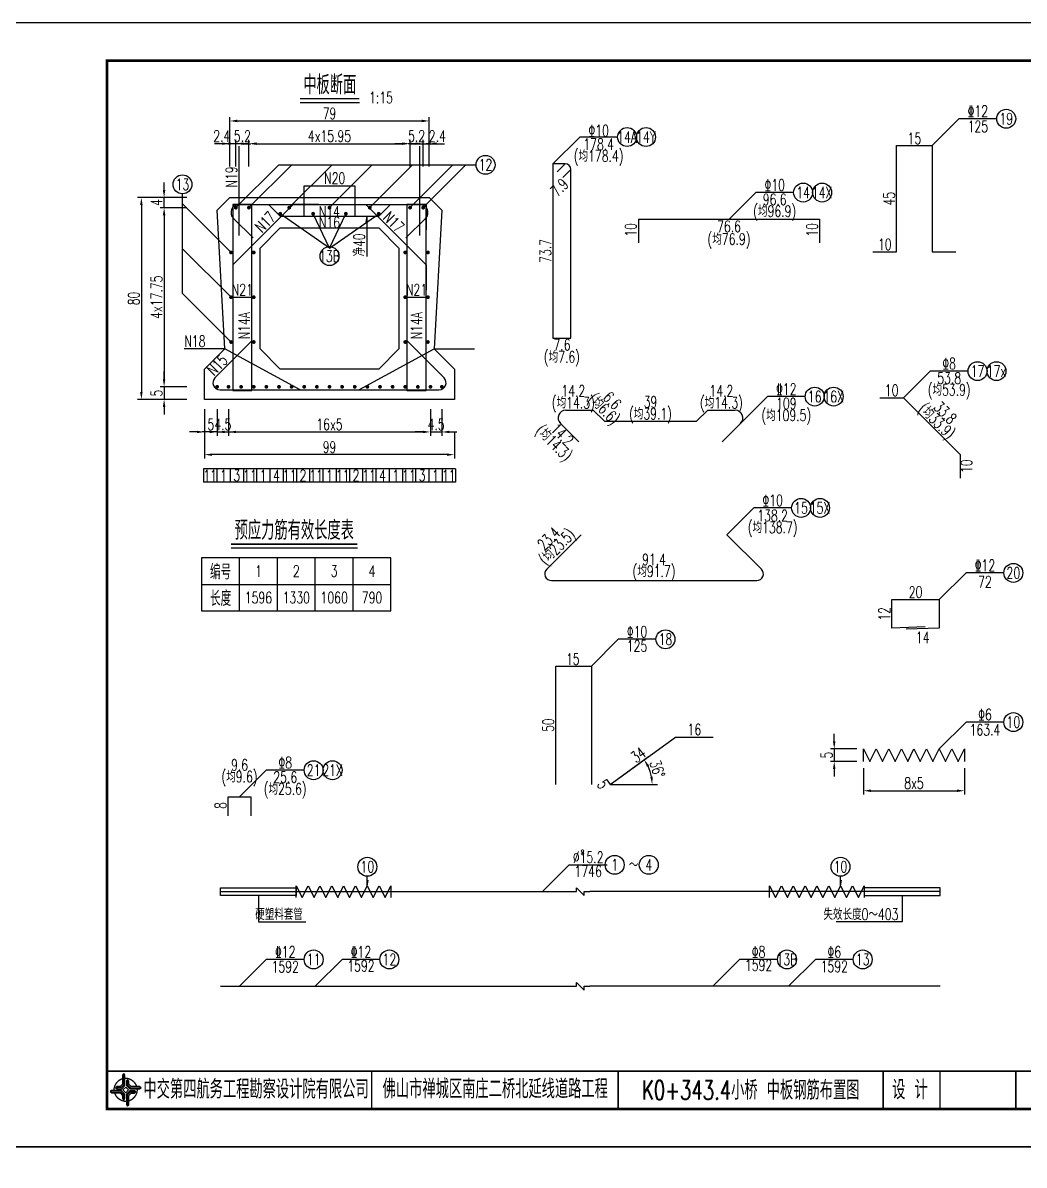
# Model space of a CAD drawing. Header units: millimetres. Extents: x -51 to 12129, y -1309 to -715.
# Drawn here: x 5837.5 to 6102, y -1016.5 to -714.7 of the extents above; entities that cross this region are included whole.
import ezdxf
from ezdxf.enums import TextEntityAlignment as Align

# ---------------------------------------------------------------- set-up
doc = ezdxf.new("R2010")
doc.units = ezdxf.units.MM
doc.header["$LTSCALE"] = 0.25
for name, color, linetype in [('37', 242, 'Continuous'), ('图框', 7, 'Continuous'), ('文字', 7, 'Continuous'), ('标注', 4, 'Continuous'), ('钢筋', 6, 'Continuous')]:
    doc.layers.add(name, color=color, linetype=linetype)
doc.styles.get("Standard").update_dxf_attribs({"font": 'simplex1.shx', "width": 0.7, "bigfont": 'hztxt.shx'})
doc.dimstyles.new('比例：1：15', dxfattribs={"dimscale": 0, "dimtxt": 3, "dimasz": 2, "dimexe": 1, "dimexo": 1, "dimgap": 0.5, "dimtad": 1, "dimdec": 1, "dimlfac": 1.5, "dimzin": 9, "dimdsep": 46, "dimtxsty": 'Standard', "dimcen": 0.5, "dimclrd": 256, "dimclre": 256, "dimclrt": 256, "dimadec": 1, "dimazin": 2, "dimtfac": 1, "dimtdec": 1, "dimtix": 1, "dimtmove": 2, "dimatfit": 3, "dimfxl": 0, "dimtolj": 1, "dimtzin": 0, "dimlwd": -1, "dimlwe": -1, "dimarcsym": 0})

# ---------------------------------------------------------------- blocks, each defined once
blk = doc.blocks.new('*D406')
at = {"layer": 'Defpoints', "color": 0}
for p in [(5874.84, -760.82), (5893.78, -760.82), (5893.78, -763.49)]:
    blk.add_point(p, dxfattribs=at)
at = {"layer": '标注'}
for p, q in [((5874.84, -758.82), (5874.84, -756.82)), ((5880.84, -760.82), (5873.84, -760.82)), ((5880.84, -763.49), (5873.84, -763.49)), ((5874.84, -763.49), (5874.84, -760.82)), ((5874.84, -765.49), (5874.84, -767.49))]:
    blk.add_line(p, q, dxfattribs=at)
for points in [[(5874.5, -758.82), (5875.17, -758.82), (5874.84, -760.82)], [(5874.5, -765.49), (5875.17, -765.49), (5874.84, -763.49)]]:
    blk.add_solid(points, dxfattribs=at)
at = {"layer": '标注', "insert": (5872.84, -762.15), "char_height": 3, "attachment_point": 5, "rotation": 90}
blk.add_mtext('\\A1;4', dxfattribs=at)
blk = doc.blocks.new('*D407')
at = {"layer": 'Defpoints', "color": 0}
for p in [(5898.3, -760.82), (5868.84, -814.15), (5898.3, -814.15)]:
    blk.add_point(p, dxfattribs=at)
at = {"layer": '标注'}
for p, q in [((5874.84, -760.82), (5867.84, -760.82)), ((5868.84, -762.82), (5868.84, -812.15)), ((5874.84, -814.15), (5867.84, -814.15))]:
    blk.add_line(p, q, dxfattribs=at)
for points in [[(5868.5, -762.82), (5869.17, -762.82), (5868.84, -760.82)], [(5868.5, -812.15), (5869.17, -812.15), (5868.84, -814.15)]]:
    blk.add_solid(points, dxfattribs=at)
at = {"layer": '标注', "insert": (5866.84, -787.49), "char_height": 3, "attachment_point": 5, "rotation": 90}
blk.add_mtext('\\A1;80', dxfattribs=at)
blk = doc.blocks.new('*D408')
at = {"layer": 'Defpoints', "color": 0}
for p in [(5897.25, -763.49), (5874.84, -810.82), (5898.51, -810.82)]:
    blk.add_point(p, dxfattribs=at)
at = {"layer": '标注'}
for p, q in [((5880.84, -763.49), (5873.84, -763.49)), ((5874.84, -765.49), (5874.84, -808.82)), ((5880.84, -810.82), (5873.84, -810.82))]:
    blk.add_line(p, q, dxfattribs=at)
for points in [[(5874.5, -765.49), (5875.17, -765.49), (5874.84, -763.49)], [(5874.5, -808.82), (5875.17, -808.82), (5874.84, -810.82)]]:
    blk.add_solid(points, dxfattribs=at)
at = {"layer": '标注', "insert": (5872.84, -787.15), "char_height": 3, "attachment_point": 5, "rotation": 90}
blk.add_mtext('\\A1;4x17.75', dxfattribs=at)
blk = doc.blocks.new('*D409')
at = {"layer": 'Defpoints', "color": 0}
for p in [(5891.85, -810.82), (5874.84, -814.15), (5891.85, -814.15)]:
    blk.add_point(p, dxfattribs=at)
at = {"layer": '标注'}
for p, q in [((5874.84, -808.82), (5874.84, -806.82)), ((5880.84, -810.82), (5873.84, -810.82)), ((5874.84, -810.82), (5874.84, -814.15)), ((5880.84, -814.15), (5873.84, -814.15)), ((5874.84, -816.15), (5874.84, -818.15))]:
    blk.add_line(p, q, dxfattribs=at)
for points in [[(5874.5, -808.82), (5875.17, -808.82), (5874.84, -810.82)], [(5874.5, -816.15), (5875.17, -816.15), (5874.84, -814.15)]]:
    blk.add_solid(points, dxfattribs=at)
at = {"layer": '标注', "insert": (5872.84, -812.49), "char_height": 3, "attachment_point": 5, "rotation": 90}
blk.add_mtext('\\A1;5', dxfattribs=at)
blk = doc.blocks.new('*D349')
at = {"layer": 'Defpoints', "color": 0}
for p in [(5893.78, -746.58), (5893.78, -765.85), (5897.25, -765.85)]:
    blk.add_point(p, dxfattribs=at)
at = {"layer": '标注'}
for p, q in [((5891.78, -746.58), (5889.78, -746.58)), ((5893.78, -752.58), (5893.78, -745.58)), ((5897.25, -746.58), (5893.78, -746.58)), ((5897.25, -752.58), (5897.25, -745.58)), ((5899.25, -746.58), (5901.25, -746.58))]:
    blk.add_line(p, q, dxfattribs=at)
for points in [[(5891.78, -746.24), (5891.78, -746.91), (5893.78, -746.58)], [(5899.25, -746.24), (5899.25, -746.91), (5897.25, -746.58)]]:
    blk.add_solid(points, dxfattribs=at)
at = {"layer": '标注', "insert": (5895.51, -744.58), "char_height": 3, "attachment_point": 5}
blk.add_mtext('\\A1;5.2', dxfattribs=at)
blk = doc.blocks.new('*D350')
at = {"layer": 'Defpoints', "color": 0}
for p in [(5944.85, -740.58), (5892.18, -760.82), (5944.85, -760.82)]:
    blk.add_point(p, dxfattribs=at)
at = {"layer": '标注'}
for p, q in [((5892.18, -746.58), (5892.18, -739.58)), ((5894.18, -740.58), (5942.85, -740.58)), ((5944.85, -746.58), (5944.85, -739.58))]:
    blk.add_line(p, q, dxfattribs=at)
for points in [[(5894.18, -740.24), (5894.18, -740.91), (5892.18, -740.58)], [(5942.85, -740.24), (5942.85, -740.91), (5944.85, -740.58)]]:
    blk.add_solid(points, dxfattribs=at)
at = {"layer": '标注', "insert": (5918.51, -738.58), "char_height": 3, "attachment_point": 5}
blk.add_mtext('\\A1;79', dxfattribs=at)
blk = doc.blocks.new('*D351')
at = {"layer": 'Defpoints', "color": 0}
for p in [(5939.78, -746.58), (5897.25, -765.85), (5939.78, -765.85)]:
    blk.add_point(p, dxfattribs=at)
at = {"layer": '标注'}
for p, q in [((5897.25, -752.58), (5897.25, -745.58)), ((5899.25, -746.58), (5937.78, -746.58)), ((5939.78, -752.58), (5939.78, -745.58))]:
    blk.add_line(p, q, dxfattribs=at)
for points in [[(5899.25, -746.24), (5899.25, -746.91), (5897.25, -746.58)], [(5937.78, -746.24), (5937.78, -746.91), (5939.78, -746.58)]]:
    blk.add_solid(points, dxfattribs=at)
at = {"layer": '标注', "insert": (5918.51, -744.58), "char_height": 3, "attachment_point": 5}
blk.add_mtext('\\A1;4x15.95', dxfattribs=at)
blk = doc.blocks.new('*D352')
at = {"layer": 'Defpoints', "color": 0}
for p in [(5943.25, -746.58), (5939.78, -765.85), (5943.25, -765.85)]:
    blk.add_point(p, dxfattribs=at)
at = {"layer": '标注'}
for p, q in [((5937.78, -746.58), (5935.78, -746.58)), ((5939.78, -752.58), (5939.78, -745.58)), ((5939.78, -746.58), (5943.25, -746.58)), ((5943.25, -752.58), (5943.25, -745.58)), ((5945.25, -746.58), (5947.25, -746.58))]:
    blk.add_line(p, q, dxfattribs=at)
for points in [[(5937.78, -746.24), (5937.78, -746.91), (5939.78, -746.58)], [(5945.25, -746.24), (5945.25, -746.91), (5943.25, -746.58)]]:
    blk.add_solid(points, dxfattribs=at)
at = {"layer": '标注', "insert": (5941.51, -744.58), "char_height": 3, "attachment_point": 5}
blk.add_mtext('\\A1;5.2', dxfattribs=at)
blk = doc.blocks.new('*D410')
at = {"layer": 'Defpoints', "color": 0}
for p in [(5892.18, -746.58), (5892.18, -760.82), (5893.78, -763.49)]:
    blk.add_point(p, dxfattribs=at)
at = {"layer": '标注'}
for p, q in [((5890.18, -746.58), (5888.18, -746.58)), ((5892.18, -752.58), (5892.18, -745.58)), ((5893.78, -746.58), (5892.18, -746.58)), ((5893.78, -752.58), (5893.78, -745.58)), ((5895.78, -746.58), (5897.78, -746.58))]:
    blk.add_line(p, q, dxfattribs=at)
for points in [[(5890.18, -746.24), (5890.18, -746.91), (5892.18, -746.58)], [(5895.78, -746.24), (5895.78, -746.91), (5893.78, -746.58)]]:
    blk.add_solid(points, dxfattribs=at)
at = {"layer": '标注', "insert": (5890.07, -744.58), "char_height": 3, "attachment_point": 5}
blk.add_mtext('\\A1;2.4', dxfattribs=at)
blk = doc.blocks.new('*D411')
at = {"layer": 'Defpoints', "color": 0}
for p in [(5944.85, -746.58), (5943.25, -763.49), (5944.85, -760.82)]:
    blk.add_point(p, dxfattribs=at)
at = {"layer": '标注'}
for p, q in [((5941.25, -746.58), (5939.25, -746.58)), ((5943.25, -752.58), (5943.25, -745.58)), ((5943.25, -746.58), (5944.85, -746.58)), ((5944.85, -752.58), (5944.85, -745.58)), ((5946.85, -746.58), (5948.85, -746.58))]:
    blk.add_line(p, q, dxfattribs=at)
for points in [[(5941.25, -746.24), (5941.25, -746.91), (5943.25, -746.58)], [(5946.85, -746.24), (5946.85, -746.91), (5944.85, -746.58)]]:
    blk.add_solid(points, dxfattribs=at)
at = {"layer": '标注', "insert": (5947.01, -744.58), "char_height": 3, "attachment_point": 5}
blk.add_mtext('\\A1;2.4', dxfattribs=at)
blk = doc.blocks.new('*D412')
at = {"layer": 'Defpoints', "color": 0}
for p in [(5885.51, -810.82), (5888.85, -810.82), (5885.51, -822.75)]:
    blk.add_point(p, dxfattribs=at)
at = {"layer": '标注'}
for p, q in [((5885.51, -816.75), (5885.51, -823.75)), ((5888.85, -816.75), (5888.85, -823.75)), ((5883.51, -822.75), (5881.51, -822.75)), ((5888.85, -822.75), (5885.51, -822.75)), ((5890.85, -822.75), (5892.85, -822.75))]:
    blk.add_line(p, q, dxfattribs=at)
for points in [[(5883.51, -822.42), (5883.51, -823.08), (5885.51, -822.75)], [(5890.85, -822.42), (5890.85, -823.08), (5888.85, -822.75)]]:
    blk.add_solid(points, dxfattribs=at)
at = {"layer": '标注', "insert": (5887.18, -820.75), "char_height": 3, "attachment_point": 5}
blk.add_mtext('\\A1;5', dxfattribs=at)
blk = doc.blocks.new('*D353')
at = {"layer": 'Defpoints', "color": 0}
for p in [(5888.85, -810.82), (5891.85, -810.82), (5891.85, -822.75)]:
    blk.add_point(p, dxfattribs=at)
at = {"layer": '标注'}
for p, q in [((5888.85, -816.75), (5888.85, -823.75)), ((5891.85, -816.75), (5891.85, -823.75)), ((5886.85, -822.75), (5884.85, -822.75)), ((5888.85, -822.75), (5891.85, -822.75)), ((5893.85, -822.75), (5895.85, -822.75))]:
    blk.add_line(p, q, dxfattribs=at)
for points in [[(5886.85, -822.42), (5886.85, -823.08), (5888.85, -822.75)], [(5893.85, -822.42), (5893.85, -823.08), (5891.85, -822.75)]]:
    blk.add_solid(points, dxfattribs=at)
at = {"layer": '标注', "insert": (5890.35, -820.75), "char_height": 3, "attachment_point": 5}
blk.add_mtext('\\A1;4.5', dxfattribs=at)
blk = doc.blocks.new('*D413')
at = {"layer": 'Defpoints', "color": 0}
for p in [(5891.85, -810.82), (5945.18, -810.82), (5945.18, -822.75)]:
    blk.add_point(p, dxfattribs=at)
at = {"layer": '标注'}
for p, q in [((5891.85, -816.75), (5891.85, -823.75)), ((5945.18, -816.75), (5945.18, -823.75)), ((5893.85, -822.75), (5943.18, -822.75))]:
    blk.add_line(p, q, dxfattribs=at)
for points in [[(5893.85, -822.42), (5893.85, -823.08), (5891.85, -822.75)], [(5943.18, -822.42), (5943.18, -823.08), (5945.18, -822.75)]]:
    blk.add_solid(points, dxfattribs=at)
at = {"layer": '标注', "insert": (5918.51, -820.75), "char_height": 3, "attachment_point": 5}
blk.add_mtext('\\A1;16x5', dxfattribs=at)
blk = doc.blocks.new('*D414')
at = {"layer": 'Defpoints', "color": 0}
for p in [(5945.18, -810.82), (5948.18, -810.82), (5948.18, -822.75)]:
    blk.add_point(p, dxfattribs=at)
at = {"layer": '标注'}
for p, q in [((5945.18, -816.75), (5945.18, -823.75)), ((5948.18, -816.75), (5948.18, -823.75)), ((5943.18, -822.75), (5941.18, -822.75)), ((5945.18, -822.75), (5948.18, -822.75)), ((5950.18, -822.75), (5952.18, -822.75))]:
    blk.add_line(p, q, dxfattribs=at)
for points in [[(5943.18, -822.42), (5943.18, -823.08), (5945.18, -822.75)], [(5950.18, -822.42), (5950.18, -823.08), (5948.18, -822.75)]]:
    blk.add_solid(points, dxfattribs=at)
at = {"layer": '标注', "insert": (5946.68, -820.75), "char_height": 3, "attachment_point": 5}
blk.add_mtext('\\A1;4.5', dxfattribs=at)
blk = doc.blocks.new('*D354')
at = {"layer": 'Defpoints', "color": 0}
for p in [(5885.51, -814.12), (5951.51, -814.12), (5885.51, -828.75)]:
    blk.add_point(p, dxfattribs=at)
at = {"layer": '标注'}
for p, q in [((5885.51, -822.75), (5885.51, -829.75)), ((5951.51, -822.75), (5951.51, -829.75)), ((5949.51, -828.75), (5887.51, -828.75))]:
    blk.add_line(p, q, dxfattribs=at)
for points in [[(5887.51, -828.42), (5887.51, -829.08), (5885.51, -828.75)], [(5949.51, -828.42), (5949.51, -829.08), (5951.51, -828.75)]]:
    blk.add_solid(points, dxfattribs=at)
at = {"layer": '标注', "insert": (5918.51, -826.75), "char_height": 3, "attachment_point": 5}
blk.add_mtext('\\A1;99', dxfattribs=at)
blk = doc.blocks.new('*D415')
at = {"layer": 'Defpoints', "color": 0}
for p in [(6002.78, -908.51), (6003.5, -913.56), (5992.67, -915.86), (5992.67, -915.86), (6005.17, -915.86)]:
    blk.add_point(p, dxfattribs=at)
at = {"layer": '标注'}
blk.add_arc((5992.67, -915.86), 11.07, 10.3619, 25.6382, dxfattribs=at)
for points in [[(6002.36, -911.24), (6002.94, -910.9), (6001.62, -909.35)], [(6003.89, -913.84), (6003.23, -913.9), (6003.74, -915.86)]]:
    blk.add_solid(points, dxfattribs=at)
at = {"layer": '标注', "insert": (6005.1, -911.82), "char_height": 3, "attachment_point": 5, "rotation": 288}
blk.add_mtext('\\A1;36°', dxfattribs=at)
blk = doc.blocks.new('*D416')
at = {"layer": 'Defpoints', "color": 0}
for p in [(6059.54, -906.48), (6051.81, -909.82), (6059.54, -909.82)]:
    blk.add_point(p, dxfattribs=at)
at = {"layer": '标注'}
for p, q in [((6051.81, -904.48), (6051.81, -902.48)), ((6057.81, -906.48), (6050.81, -906.48)), ((6051.81, -906.48), (6051.81, -909.82)), ((6057.81, -909.82), (6050.81, -909.82)), ((6051.81, -911.82), (6051.81, -913.82))]:
    blk.add_line(p, q, dxfattribs=at)
for points in [[(6051.47, -904.48), (6052.14, -904.48), (6051.81, -906.48)], [(6051.47, -911.82), (6052.14, -911.82), (6051.81, -909.82)]]:
    blk.add_solid(points, dxfattribs=at)
at = {"layer": '标注', "insert": (6049.81, -908.15), "char_height": 3, "attachment_point": 5, "rotation": 90}
blk.add_mtext('\\A1;5', dxfattribs=at)
blk = doc.blocks.new('*D417')
at = {"layer": 'Defpoints', "color": 0}
for p in [(6059.54, -909.82), (6086.21, -909.82), (6086.21, -917.55)]:
    blk.add_point(p, dxfattribs=at)
at = {"layer": '标注'}
for p, q in [((6059.54, -911.55), (6059.54, -918.55)), ((6086.21, -911.55), (6086.21, -918.55)), ((6061.54, -917.55), (6084.21, -917.55))]:
    blk.add_line(p, q, dxfattribs=at)
for points in [[(6061.54, -917.22), (6061.54, -917.88), (6059.54, -917.55)], [(6084.21, -917.22), (6084.21, -917.88), (6086.21, -917.55)]]:
    blk.add_solid(points, dxfattribs=at)
at = {"layer": '标注', "insert": (6072.87, -915.55), "char_height": 3, "attachment_point": 5}
blk.add_mtext('\\A1;8x5', dxfattribs=at)
blk = doc.blocks.new('tb')
at = {"lineweight": -3}
h = blk.add_hatch(color=256, dxfattribs=at)
h.paths.add_polyline_path([(-1.23, -0.13), (-3.78, -0.14), (-4.14, -0.41), (-1.4, -0.44), (-0.56, -1.24), (-0.54, -2.62), (-0.27, -2.2), (-0.26, -1.06)])
h.paths.add_polyline_path([(0.13, -1.08), (0.14, -3.86), (0.41, -4.26), (0.44, -1.24), (1.25, -0.43), (2.66, -0.43), (2.26, -0.16), (1.07, -0.15)])
h.paths.add_polyline_path([(1.08, 0.3), (3.62, 0.3), (4.02, 0.56), (1.25, 0.57), (0.43, 1.39), (0.43, 2.8), (0.16, 2.41), (0.15, 1.24)])
h.paths.add_polyline_path([(-0.28, 1.21), (-0.28, 3.99), (-0.56, 4.39), (-0.57, 1.41), (-1.38, 0.6), (-2.74, 0.56), (-2.33, 0.3), (-1.2, 0.29)])
for p, q in [((-0.56, 4.39), (-0.57, 1.41)), ((-1.38, 0.6), (-2.74, 0.56)), ((-0.57, 1.41), (-1.38, 0.6)), ((0.43, 2.8), (0.43, 1.39)), ((0.43, 1.39), (1.25, 0.57)), ((1.25, 0.57), (4.02, 0.56)), ((-4.14, -0.41), (-1.4, -0.44)), ((-1.4, -0.44), (-0.56, -1.24)), ((-0.56, -1.24), (-0.54, -2.62)), ((0.41, -4.26), (0.44, -1.24)), ((0.44, -1.24), (1.25, -0.43)), ((1.25, -0.43), (2.66, -0.43))]:
    blk.add_line(p, q, dxfattribs=at)
at = {"lineweight": -3, "const_width": 0.35, "flags": 128}
for points in [[(-0.9, 3.02, 0.324167), (-3.16, -0.14)], [(2.88, 0.92, 0.324403), (-0.24, 3.15)], [(0.75, -2.86, 0.325418), (3.02, 0.26)], [(-2.98, -0.76, 0.322976), (0.14, -2.98)]]:
    blk.add_lwpolyline(points, format="xyb", dxfattribs=at)
at = {"lineweight": -3, "flags": 128}
for points in [[(-0.9, 3.99), (-0.9, 1.58), (-1.53, 0.91), (-2.34, 0.91), (-2.74, 0.56), (-2.33, 0.3), (-1.2, 0.29), (-0.28, 1.21), (-0.28, 3.99), (-0.56, 4.39)], [(-0.04, 0.77), (0.68, 0.04), (-0.04, -0.69), (-0.77, 0.05)], [(3.62, 0.92), (1.43, 0.92), (0.77, 1.54), (0.77, 2.38), (0.43, 2.8), (0.16, 2.41), (0.15, 1.24), (1.08, 0.3), (3.62, 0.3), (4.02, 0.56)], [(-3.73, -0.76), (-1.54, -0.76), (-0.89, -1.39), (-0.89, -2.21), (-0.54, -2.62), (-0.27, -2.2), (-0.26, -1.06), (-1.23, -0.13), (-3.78, -0.14), (-4.14, -0.41)], [(0.75, -3.85), (0.75, -1.43), (1.4, -0.78), (2.26, -0.78), (2.66, -0.43), (2.26, -0.16), (1.07, -0.15), (0.13, -1.08), (0.14, -3.86), (0.41, -4.26)]]:
    blk.add_lwpolyline(points, close=True, dxfattribs=at)
blk = doc.blocks.new('123')
at = {"layer": '图框', "color": 2}
blk.add_lwpolyline([(369.33, -1011.65), (369.33, -714.65), (-50.67, -714.65), (-50.67, -1011.65)], close=True, dxfattribs=at)

msp = doc.modelspace()

# ---------------------------------------------------------------- linework, layer by layer
for p, q in [((6077.66545, -747.06313), (6084.73654, -739.99209)), ((6094.73653, -739.99209), (6084.73654, -739.99209)), ((5977.53108, -751.9006), (5984.60217, -744.82955)), ((5994.60216, -744.82955), (5984.60217, -744.82955)), ((5893.78105, -763.48805), (5905.09487, -752.17438)), ((5897.24773, -763.48805), (5908.5615, -752.17438)), ((5905.09484, -752.17438), (5957.22815, -752.17438)), ((5907.88107, -763.48805), (5919.19481, -752.17438)), ((5918.51437, -763.48805), (5929.82814, -752.17438)), ((5929.14771, -763.48805), (5940.46153, -752.17438)), ((5939.78108, -763.48805), (5951.09483, -752.17438)), ((5943.24774, -763.48805), (5954.56147, -752.17438)), ((5879.69222, -786.16585), (5879.69224, -759.83252)), ((6024.02345, -766.56859), (6031.09451, -759.49755)), ((6041.09451, -759.49755), (6031.09451, -759.49755)), ((5892.51443, -775.32138), (5879.69224, -762.49918)), ((5888.84771, -764.15472), (5892.18105, -760.82138)), ((5892.18105, -760.82138), (5944.84772, -760.82138)), ((5944.84772, -760.82138), (5948.18106, -764.15472)), ((5890.84774, -800.82138), (5888.84771, -764.15472)), ((5918.51439, -774.15472), (5905.5144, -765.08805)), ((5918.51439, -774.15472), (5914.18107, -765.08805)), ((5918.51439, -774.15472), (5922.84772, -765.08805)), ((5918.51439, -774.15472), (5931.51439, -765.08805)), ((5928.38106, -765.72138), (5928.15619, -767.32138)), ((5928.38106, -765.72138), (5928.38101, -776.38805)), ((5948.18106, -764.15472), (5946.18107, -800.82138)), ((5900.18106, -774.15472), (5905.51443, -768.82138)), ((5905.51443, -768.82138), (5931.51438, -768.82138)), ((5931.51438, -768.82138), (5936.84775, -774.15472)), ((5892.51442, -787.15472), (5879.69224, -774.33252)), ((5900.18107, -800.82138), (5900.18106, -774.15472)), ((5918.51439, -774.15472), (5918.51439, -774.15472)), ((5936.84775, -774.15472), (5936.84773, -800.82138)), ((5892.51441, -798.98805), (5879.69222, -786.16585)), ((5885.5144, -806.15472), (5890.84774, -800.82138)), ((5905.5144, -806.15472), (5900.18107, -800.82138)), ((5936.84773, -800.82138), (5931.51439, -806.15472)), ((5946.18107, -800.82138), (5951.5144, -806.15472)), ((5885.51441, -814.15472), (5885.5144, -806.15472)), ((5931.51439, -806.15472), (5905.5144, -806.15472)), ((5951.5144, -806.15472), (5951.51439, -814.15472)), ((6070.09433, -813.75149), (6077.16542, -806.68044)), ((6087.16542, -806.68044), (6077.16542, -806.68044)), ((5951.51439, -814.15472), (5885.51441, -814.15472)), ((6027.08109, -820.48364), (6034.15215, -813.41253)), ((6044.15215, -813.41253), (6034.15215, -813.41253)), ((5885.2644, -832.51207), (5885.26438, -836.01207)), ((5951.7644, -832.51207), (5885.2644, -832.51207)), ((5888.7644, -832.51207), (5888.7644, -836.01207)), ((5892.26441, -832.51207), (5892.26441, -836.01207)), ((5895.7644, -832.51207), (5895.7644, -836.01207)), ((5899.26439, -832.51207), (5899.2644, -836.01207)), ((5902.7644, -832.51207), (5902.7644, -836.01207)), ((5906.2644, -832.51207), (5906.26439, -836.01207)), ((5909.76437, -832.51207), (5909.76441, -836.01207)), ((5913.2644, -832.51207), (5913.2644, -836.01207)), ((5916.7644, -832.51207), (5916.76441, -836.01207)), ((5920.26438, -832.51207), (5920.2644, -836.01207)), ((5923.7644, -832.51207), (5923.7644, -836.01207)), ((5927.26439, -832.51207), (5927.2644, -836.01207)), ((5930.7644, -832.51207), (5930.76439, -836.01207)), ((5934.26439, -832.51207), (5934.2644, -836.01207)), ((5937.7644, -832.51207), (5937.7644, -836.01207)), ((5941.2644, -832.51207), (5941.2644, -836.01207)), ((5944.7644, -832.51207), (5944.7644, -836.01207)), ((5948.2644, -832.51207), (5948.26439, -836.01207)), ((5951.7644, -832.51207), (5951.7644, -836.01207)), ((5951.7644, -836.01207), (5885.26438, -836.01207)), ((6023.47867, -849.89347), (6030.54978, -842.82243)), ((6040.54976, -842.82243), (6030.54978, -842.82243)), ((5894.75411, -870.02178), (5894.75412, -856.02178)), ((5904.75411, -870.02178), (5904.75411, -856.02178)), ((5914.75413, -870.02178), (5914.75413, -856.02178)), ((5924.75411, -870.02178), (5924.75412, -856.02178)), ((6079.54047, -867.06313), (6086.61154, -859.99209)), ((6096.61153, -859.99209), (6086.61154, -859.99209)), ((5884.75413, -863.02178), (5934.75413, -863.02178)), ((5987.66545, -884.60866), (5994.73653, -877.53762)), ((6004.73654, -877.53762), (5994.73653, -877.53762)), ((6079.54045, -906.48366), (6086.61153, -899.41262)), ((6096.61153, -899.41262), (6086.61153, -899.41262)), ((5992.66545, -915.85866), (6002.77815, -908.51134)), ((5894.75412, -919.20025), (5901.8252, -912.12921)), ((5911.82519, -912.12921), (5901.8252, -912.12921)), ((5992.66545, -915.85866), (6005.16545, -915.85866)), ((5974.75412, -944.20025), (5981.82519, -937.12921)), ((5981.82519, -937.12921), (5991.82521, -937.12921)), ((6000.82413, -937.13024), (6000.82413, -937.13024)), ((6000.82413, -937.13024), (6000.82413, -937.13024)), ((5928.50412, -942.63775), (5928.50411, -940.13775)), ((5928.50412, -942.63775), (5928.71493, -941.13775)), ((6053.50412, -942.63775), (6053.50412, -940.13775)), ((6053.50412, -942.63775), (6053.71493, -941.13775)), ((5982.25412, -944.20025), (5983.75412, -944.20025)), ((5983.75412, -944.20025), (5983.75412, -943.20025)), ((5983.75412, -943.20025), (5985.75412, -945.20025)), ((5985.75412, -945.20025), (5985.75412, -944.20025)), ((5985.75412, -944.20025), (5987.25413, -944.20025)), ((5894.75412, -969.20025), (5901.82519, -962.12918)), ((5911.82519, -962.12918), (5901.82519, -962.12918)), ((5914.75412, -969.20025), (5921.82519, -962.12918)), ((5931.82519, -962.12918), (5921.82519, -962.12918)), ((6019.75412, -969.20025), (6026.82519, -962.12918)), ((6036.82519, -962.12918), (6026.82519, -962.12918)), ((6039.75412, -969.20025), (6046.82519, -962.12918)), ((6056.82519, -962.12918), (6046.82519, -962.12918)), ((5983.75412, -969.20025), (5983.75412, -968.20025)), ((5983.75412, -968.20025), (5985.75412, -970.20025)), ((5982.25412, -969.20025), (5983.75412, -969.20025)), ((5985.75412, -970.20025), (5985.75412, -969.20025)), ((5985.75412, -969.20025), (5987.25412, -969.20025))]:
    msp.add_line(p, q)
for points, const_width in [([(6239.75412, -724.65472), (5859.75412, -724.65472), (5859.75412, -1001.65472), (6239.75412, -1001.65472), (6239.75412, -724.65472)], 0.7), ([(5859.75412, -991.65472), (6239.75412, -991.65472)], 0.4)]:
    msp.add_lwpolyline(points, dxfattribs=dict(const_width=const_width))
for points in [[(5889.75412, -943.20025), (5909.75412, -943.20025), (5909.75412, -945.20025), (5889.75412, -945.20025), (5889.75412, -943.20025)], [(6079.75412, -943.20025), (6059.75412, -943.20025), (6059.75412, -945.20025), (6079.75412, -945.20025), (6079.75412, -943.20025)], [(5899.75412, -945.20025), (5899.75412, -952.20025), (5912.23682, -952.20025)], [(6069.75412, -945.20025), (6069.75412, -952.20025), (6052.29591, -952.20025)]]:
    msp.add_lwpolyline(points)
for centre in [(6097.23653, -739.99209), (5997.10216, -744.82955), (6002.10216, -744.82955), (5959.72815, -752.17438), (5879.69223, -757.33252), (6043.59451, -759.49755), (6048.59451, -759.49755), (5918.5144, -776.28805), (6089.66542, -806.68044), (6094.66542, -806.68044), (6046.65215, -813.41253), (6051.65215, -813.41253), (6043.04976, -842.82243), (6048.04976, -842.82243), (6099.11153, -859.99209), (6007.23654, -877.53762), (6099.11153, -899.41262), (5914.32519, -912.12918), (5919.32519, -912.12918), (5928.50411, -937.63775), (5993.82519, -937.12921), (6002.82413, -937.13024), (6053.46104, -937.63812), (5914.32519, -962.12918), (5934.32519, -962.12918), (6039.32519, -962.12918), (6059.32519, -962.12918)]:
    msp.add_circle(centre, 2.5)
at = {"layer": '37', "color": 1}
msp.add_lwpolyline([(5884.75413, -870.02178), (5934.75413, -870.02178), (5934.75412, -856.02178), (5884.75413, -856.02178), (5884.75413, -870.02178)], dxfattribs=at)
at = {"layer": '图框', "const_width": 0.4}
for points in [[(5929.64754, -991.65472), (5929.64754, -1001.65472)], [(5994.75412, -1001.65472), (5994.75412, -991.65472)], [(6064.75412, -1001.65472), (6064.75412, -991.65472)], [(6079.75412, -1001.65472), (6079.75412, -991.65472)], [(6099.75412, -1001.65472), (6099.75412, -991.65472)]]:
    msp.add_lwpolyline(points, dxfattribs=at)
at = {"layer": '文字'}
for p, q in [((5910.76295, -735.69698), (5926.40862, -735.69698)), ((5892.53169, -853.39515), (5925.89783, -853.39515))]:
    msp.add_line(p, q, dxfattribs=at)
at = {"layer": '文字', "const_width": 0.4}
for points in [[(5910.76295, -734.69698), (5926.40862, -734.69698)], [(5892.53169, -852.39515), (5925.89783, -852.39515)]]:
    msp.add_lwpolyline(points, dxfattribs=at)
at = {"layer": '钢筋'}
for p, q in [((5894.64774, -770.82138), (5894.64772, -747.22138)), ((5942.38105, -770.82138), (5942.38109, -747.22145)), ((6068.29045, -775.18813), (6068.29047, -747.06313)), ((6068.29047, -747.06313), (6077.66545, -747.06313)), ((6077.66545, -747.06313), (6077.66545, -775.18813)), ((5892.97109, -762.64808), (5892.97107, -769.31474)), ((5892.97109, -762.64808), (5944.03774, -762.64801)), ((5944.03774, -762.64801), (5944.03775, -769.31474)), ((6000.08594, -766.56865), (6047.96094, -766.56865)), ((6000.08594, -766.56865), (6000.08597, -772.81865)), ((6047.96094, -766.56865), (6047.96094, -772.81865)), ((6062.04045, -775.18813), (6068.29045, -775.18813)), ((6077.66545, -775.18813), (6083.91544, -775.18813)), ((5898.03774, -787.21474), (5892.97107, -787.21474)), ((5944.03774, -787.21474), (5938.97107, -787.21474)), ((5890.84774, -800.82138), (5880.18107, -800.82138)), ((5910.77061, -811.63141), (5890.84774, -800.82138)), ((5926.25816, -811.63135), (5946.18107, -800.82138)), ((5946.18107, -800.82138), (5956.84772, -800.82138)), ((5978.29045, -915.85866), (5978.29045, -884.60866)), ((5978.29045, -884.60866), (5987.66545, -884.60866)), ((5987.66545, -884.60866), (5987.66547, -915.85866)), ((6009.85706, -903.36825), (6019.85707, -903.36825))]:
    msp.add_line(p, q, dxfattribs=at)
for points in [[(5978.65975, -754.02193), (5980.78108, -751.90066), (5977.53108, -751.9006), (5977.5311, -797.96316), (5982.2811, -797.96316), (5982.28108, -753.40066), (5980.15978, -755.52193)], [(5911.84775, -765.72138), (5911.84772, -757.72138), (5925.18108, -757.72138), (5925.18108, -765.72138)], [(5892.97107, -811.78141), (5898.03774, -811.78141), (5898.03775, -762.64808), (5892.97109, -762.64808), (5892.97107, -811.78141)], [(5915.59026, -762.67803), (5908.92356, -762.67803), (5892.99011, -778.61155), (5892.99011, -785.27822)], [(5894.66982, -762.61012), (5902.40313, -762.61012), (5905.5144, -765.72138), (5931.51441, -765.72138), (5934.62567, -762.61012), (5942.35899, -762.61012)], [(5921.43855, -762.67803), (5928.10517, -762.67803), (5944.03869, -778.61155), (5944.0387, -785.27822)], [(5938.97107, -811.78135), (5944.03774, -811.78141), (5944.03774, -762.64801), (5938.97105, -762.64801), (5938.97107, -811.78135)], [(5898.32319, -771.4943), (5893.13771, -766.30882)], [(5943.89109, -766.30882), (5938.70562, -771.4943)], [(5897.98026, -798.70537), (5888.26933, -808.41631)], [(5948.75942, -808.41631), (5939.0485, -798.70537)], [(5889.60107, -811.63135), (5947.42774, -811.63141)], [(6063.84432, -813.75149), (6070.09433, -813.75149), (6085.03198, -828.68917), (6085.032, -834.93917)], [(5980.93614, -817.01605), (5988.18614, -817.01605), (5991.10295, -819.93286), (6015.47794, -819.93286), (6018.39475, -817.01605), (6025.64476, -817.01605)], [(5984.36119, -825.34497), (5979.49985, -820.48364)], [(6027.08109, -820.48364), (6022.21971, -825.34497)], [(5984.97721, -849.89347), (5975.87322, -858.99747)], [(6032.58267, -858.99747), (6023.47867, -849.89347)], [(5977.12171, -862.0116), (6031.3342, -862.0116)], [(6075.79045, -874.26314), (6067.04045, -874.56313), (6067.04047, -867.06313), (6079.54047, -867.06313), (6079.54045, -874.56313), (6070.79047, -874.86312)], [(5991.78377, -914.64513), (5992.66545, -915.85866), (6009.85706, -903.36825)], [(6059.54045, -909.817), (6059.54045, -906.48366), (6061.20712, -909.817), (6062.87379, -906.48366), (6064.54045, -909.817), (6066.20712, -906.48366), (6067.87379, -909.817), (6069.54045, -906.48366), (6071.2071, -909.817), (6072.87377, -906.48366), (6074.54047, -909.817), (6076.20712, -906.48366), (6077.87379, -909.817), (6079.54045, -906.48366), (6081.2071, -909.817), (6082.87379, -906.48366), (6084.54044, -909.817), (6086.20712, -906.48366), (6086.2071, -909.817)], [(5891.75412, -924.20025), (5891.75412, -919.20025), (5897.75412, -919.20025), (5897.75412, -924.20025)], [(5889.75412, -944.20025), (5982.25412, -944.20025)], [(5909.75412, -945.76275), (5909.75412, -942.63775), (5911.31662, -945.76275), (5912.87912, -942.63775), (5914.44162, -945.76275), (5916.00411, -942.63775), (5917.56662, -945.76275), (5919.12911, -942.63775), (5920.69162, -945.76275), (5922.25412, -942.63775), (5923.81662, -945.76275), (5925.37912, -942.63775), (5926.94162, -945.76275), (5928.50412, -942.63775), (5930.06662, -945.76275), (5931.62912, -942.63775), (5933.19161, -945.76275), (5934.75412, -942.63775), (5934.75412, -945.76275)], [(6079.75412, -944.20025), (5987.25413, -944.20025)], [(6034.75412, -945.76275), (6034.75412, -942.63775), (6036.31662, -945.76275), (6037.87912, -942.63775), (6039.44162, -945.76275), (6041.00412, -942.63775), (6042.56662, -945.76275), (6044.12912, -942.63775), (6045.69162, -945.76275), (6047.25412, -942.63775), (6048.81662, -945.76275), (6050.37912, -942.63775), (6051.94162, -945.76275), (6053.50412, -942.63775), (6055.06662, -945.76275), (6056.62912, -942.63775), (6058.19162, -945.76275), (6059.75412, -942.63775), (6059.75413, -945.76275)], [(5889.75412, -969.20025), (5982.25412, -969.20025)], [(6079.75412, -969.20025), (5987.25412, -969.20025)]]:
    msp.add_lwpolyline(points, dxfattribs=at)
at = {"layer": '钢筋', "const_width": 0.5}
for points in [[(5893.53105, -763.48805, 1), (5894.03105, -763.48805, 1)], [(5896.99773, -763.48805, 1), (5897.49773, -763.48805, 1)], [(5907.63107, -763.48805, 1), (5908.13107, -763.48805, 1)], [(5918.26437, -763.48805, 1), (5918.76437, -763.48805, 1)], [(5928.89771, -763.48805, 1), (5929.39771, -763.48805, 1)], [(5939.53108, -763.48805, 1), (5940.03108, -763.48805, 1)], [(5942.99774, -763.48805, 1), (5943.49774, -763.48805, 1)], [(5905.2644, -765.08805, 1), (5905.7644, -765.08805, 1)], [(5913.93107, -765.08805, 1), (5914.43107, -765.08805, 1)], [(5922.59772, -765.08805, 1), (5923.09772, -765.08805, 1)], [(5931.26439, -765.08805, 1), (5931.76439, -765.08805, 1)], [(5892.26443, -775.32138, 1), (5892.76443, -775.32138, 1)], [(5898.26441, -775.32138, 1), (5898.76441, -775.32138, 1)], [(5938.26442, -775.32138, 1), (5938.76442, -775.32138, 1)], [(5944.26442, -775.32138, 1), (5944.76442, -775.32138, 1)], [(5892.26442, -787.15472, 1), (5892.76442, -787.15472, 1)], [(5898.2644, -787.15472, 1), (5898.7644, -787.15472, 1)], [(5938.26442, -787.15472, 1), (5938.76442, -787.15472, 1)], [(5944.26439, -787.15472, 1), (5944.76439, -787.15472, 1)], [(5892.26441, -798.98805, 1), (5892.76441, -798.98805, 1)], [(5898.2644, -798.98805, 1), (5898.7644, -798.98805, 1)], [(5938.26439, -798.98805, 1), (5938.76439, -798.98805, 1)], [(5944.26442, -798.98805, 1), (5944.76442, -798.98805, 1)], [(5888.59773, -810.82138, 1), (5889.09773, -810.82138, 1)], [(5891.59772, -810.82138, 1), (5892.09772, -810.82138, 1)], [(5894.93107, -810.82138, 1), (5895.43107, -810.82138, 1)], [(5898.26441, -810.82138, 1), (5898.76441, -810.82138, 1)], [(5901.59771, -810.82138, 1), (5902.09771, -810.82138, 1)], [(5904.93107, -810.82138, 1), (5905.43107, -810.82138, 1)], [(5908.2644, -810.82138, 1), (5908.7644, -810.82138, 1)], [(5911.59773, -810.82138, 1), (5912.09773, -810.82138, 1)], [(5914.93109, -810.82138, 1), (5915.43109, -810.82138, 1)], [(5918.26437, -810.82138, 1), (5918.76437, -810.82138, 1)], [(5921.59772, -810.82138, 1), (5922.09772, -810.82138, 1)], [(5924.93107, -810.82138, 1), (5925.43107, -810.82138, 1)], [(5928.26439, -810.82138, 1), (5928.76439, -810.82138, 1)], [(5931.59773, -810.82138, 1), (5932.09773, -810.82138, 1)], [(5934.93107, -810.82138, 1), (5935.43107, -810.82138, 1)], [(5938.26441, -810.82138, 1), (5938.76441, -810.82138, 1)], [(5941.59853, -810.84387, 1), (5942.09853, -810.84387, 1)], [(5944.93108, -810.82138, 1), (5945.43108, -810.82138, 1)], [(5947.93106, -810.82138, 1), (5948.43106, -810.82138, 1)]]:
    msp.add_lwpolyline(points, format="xyb", close=True, dxfattribs=at)
at = {"layer": '钢筋'}
for centre in [(5893.78105, -763.48805), (5897.24773, -763.48805), (5907.88107, -763.48805), (5918.51437, -763.48805), (5929.14771, -763.48805), (5939.78108, -763.48805), (5943.24774, -763.48805), (5905.5144, -765.08805), (5914.18107, -765.08805), (5922.84772, -765.08805), (5931.51439, -765.08805), (5892.51443, -775.32138), (5898.51441, -775.32138), (5938.51442, -775.32138), (5944.51442, -775.32138), (5892.51442, -787.15472), (5898.5144, -787.15472), (5938.51442, -787.15472), (5944.51439, -787.15472), (5892.51441, -798.98805), (5898.5144, -798.98805), (5938.51439, -798.98805), (5944.51442, -798.98805), (5888.84773, -810.82138), (5891.84772, -810.82138), (5895.18107, -810.82138), (5898.51441, -810.82138), (5901.84771, -810.82138), (5905.18107, -810.82138), (5908.5144, -810.82138), (5911.84773, -810.82138), (5915.18109, -810.82138), (5918.51437, -810.82138), (5921.84772, -810.82138), (5925.18107, -810.82138), (5928.51439, -810.82138), (5931.84773, -810.82138), (5935.18107, -810.82138), (5938.51441, -810.82138), (5941.84773, -810.82138), (5945.18108, -810.82138), (5948.18106, -810.82138)]:
    msp.add_circle(centre, 0.26667, dxfattribs=at)
for centre, radius, start, end in [((5980.7811, -753.40066), 1.5, 0, 89.9999274), ((5894.66982, -764.77679), 2.16667, 89.9999274, 224.9998184), ((5942.35902, -764.77679), 2.16667, 315.0000363, 89.9999274), ((5889.60107, -809.74808), 1.88333, 134.9998911, 269.9997821), ((5947.42774, -809.74808), 1.88333, 270.0000726, 44.9999637), ((5980.93614, -819.0473), 2.03125, 89.9999274, 224.9998184), ((6025.64476, -819.0473), 2.03125, 315.0000363, 89.9999274), ((5977.12171, -860.24598), 1.76562, 134.9998911, 269.9997821), ((6031.3342, -860.24598), 1.76562, 270.0000726, 44.9999637)]:
    msp.add_arc(centre, radius, start, end, dxfattribs=at)

# ---------------------------------------------------------------- block references
at = {"lineweight": -3}
msp.add_blockref('tb', (5864.74985, -996.64938), dxfattribs=at)
at = {"layer": '标注'}
for p in [(5880, 0), (5880, -297)]:
    msp.add_blockref('123', p, dxfattribs=at)

# ---------------------------------------------------------------- texts
at = {"width": 0.7}
for s, p in [('%%13212', (6089.73656, -739.49209)), ('%%13110', (5989.60217, -744.64153)), ('125', (6089.7365, -743.52301)), ('178.4', (5989.60216, -748.23392)), ('15', (6072.97797, -746.68389)), ('(均178.4)', (5989.60214, -751.3339)), ('N20', (5919.89396, -757.18805)), ('%%13110', (6036.0945, -758.99755)), ('96.6', (6036.09453, -762.80808)), ('N14', (5918.50439, -766.05408)), ('(均96.9)', (6036.09448, -765.90806)), ('N16', (5918.5144, -768.89237)), ('76.6', (6024.02341, -769.92551)), ('(均76.9)', (6024.02341, -773.30127)), ('10', (6065.16545, -774.68813)), ('N21', (5895.50441, -786.68141)), ('N21', (5941.5044, -786.68135)), ('7.6', (5979.90608, -801.19589)), ('(均7.6)', (5979.90607, -804.41771)), ('%%1318', (6082.16541, -806.18044)), ('53.8', (6082.16544, -810.0323)), ('14.2', (5982.92308, -813.41601)), ('14.2', (6022.01975, -813.41601)), ('%%13212', (6039.15215, -812.91253)), ('10', (6066.96933, -813.25149)), ('(均53.9)', (6082.16542, -813.13227)), ('(均14.3)', (5982.92309, -816.51605)), ('39', (6003.29045, -816.33288)), ('(均14.3)', (6022.01976, -816.51605)), ('109', (6039.15215, -816.73175)), ('(均39.1)', (6003.29047, -819.43286)), ('(均109.5)', (6039.15213, -819.83179)), ('%%13110', (6035.54976, -842.32243)), ('138.2', (6035.54975, -846.36576)), ('(均138.7)', (6035.54976, -849.46579)), ('91.4', (6004.22795, -857.95321)), ('%%13212', (6091.61153, -859.49209)), ('(均91.7)', (6004.22797, -861.05321)), ('72', (6091.61153, -863.82682)), ('20', (6073.29047, -866.56313)), ('%%13110', (5999.73653, -877.03762)), ('125', (5999.73653, -880.80295)), ('14', (6075.16544, -878.56197)), ('15', (5982.7667, -884.27064)), ('%%1316', (6091.61153, -898.91262)), ('16', (6014.85707, -902.86825)), ('163.4', (6091.61153, -902.96149)), ('9.6', (5894.75411, -912.22058)), ('%%1318', (5906.82519, -911.62921)), ('(均9.6)', (5894.7541, -915.32059)), ('25.6', (5906.82519, -915.46931)), ('(均25.6)', (5906.82519, -918.56932)), ('1746', (5986.82413, -940.31886)), ('%%13212', (5906.82519, -961.62918)), ('%%13212', (5926.82519, -961.62918)), ('%%1318', (6031.82519, -961.62918)), ('%%1316', (6051.82519, -961.62918)), ('1592', (5906.82519, -965.55458)), ('1592', (5926.82519, -965.31827)), ('1592', (6031.82519, -965.14774)), ('1592', (6051.82519, -965.47564))]:
    msp.add_text(s, height=3, dxfattribs=at).set_placement(p, align=Align.CENTER)
for s, height, p in [('19', 3, (6097.23653, -739.99209)), ('14A', 3, (5997.10216, -744.82955)), ('14Y', 3, (6002.10216, -744.82955)), ('12', 3, (5959.72815, -752.17438)), ('13', 3, (5879.69223, -757.33252)), ('14', 3, (6043.59451, -759.49755)), ('14X', 3, (6048.59451, -759.49755)), ('13B', 3, (5918.5144, -776.28805)), ('17', 3, (6089.66542, -806.68044)), ('17x', 3, (6094.66542, -806.68044)), ('16', 3, (6046.65215, -813.41253)), ('16X', 3, (6051.65215, -813.41253)), ('11', 3, (5887.0144, -834.26207)), ('1', 3, (5890.51439, -834.26207)), ('3', 3, (5894.0144, -834.26207)), ('11', 3, (5897.5144, -834.26207)), ('1', 3, (5901.0144, -834.26207)), ('4', 3, (5904.5144, -834.26207)), ('11', 3, (5908.01441, -834.26207)), ('2', 3, (5911.51439, -834.26207)), ('11', 3, (5915.0144, -834.26207)), ('1', 3, (5918.5144, -834.26207)), ('11', 3, (5922.01438, -834.26207)), ('2', 3, (5925.51441, -834.26207)), ('11', 3, (5929.0144, -834.26207)), ('4', 3, (5932.5144, -834.26207)), ('1', 3, (5936.0144, -834.26207)), ('11', 3, (5939.5144, -834.26207)), ('3', 3, (5943.0144, -834.26207)), ('1', 3, (5946.51439, -834.26207)), ('11', 3, (5950.01439, -834.26207)), ('15', 3, (6043.04976, -842.82243)), ('15X', 3, (6048.04976, -842.82243)), ('编号', 4, (5889.75413, -859.52178)), ('1', 3, (5899.75413, -859.52178)), ('2', 3, (5909.75412, -859.52178)), ('3', 3, (5919.75413, -859.52178)), ('4', 3, (5929.75412, -859.52178)), ('20', 3, (6099.11153, -859.99209)), ('长度', 4, (5889.75413, -866.52178)), ('1596', 3, (5899.75412, -866.52178)), ('1330', 3, (5909.75412, -866.52178)), ('1060', 3, (5919.7541, -866.52178)), ('790', 3, (5929.75413, -866.52178)), ('18', 3, (6007.23654, -877.53762)), ('10', 3, (6099.11153, -899.41262)), ('21', 3, (5914.32519, -912.12918)), ('21X', 3, (5919.32519, -912.12918)), ('%%C15.2', 3, (5986.82413, -935.13024)), ('1', 3, (5993.82519, -937.12921)), ('4', 3, (6002.82413, -937.13024)), ('10', 3, (5928.50411, -937.63775)), ('～', 3, (5998.82413, -937.13024)), ('10', 3, (6053.46104, -937.63812)), ('11', 3, (5914.32519, -962.12918)), ('12', 3, (5934.32519, -962.12918)), ('13B', 3, (6039.32519, -962.12918)), ('13', 3, (6059.32519, -962.12918))]:
    msp.add_text(s, height=height, dxfattribs=at).set_placement(p, align=Align.MIDDLE)
for s, rotation, p in [('N19', 89.9999274, (5894.1144, -758.15472)), ('N17', 44.9999675, (5900.63684, -770.32477)), ('净40', 89.9999274, (5927.84773, -776.38805)), ('N15', 44.9999637, (5887.94937, -808.09632)), ('8', 89.9999274, (5891.25412, -922.34058))]:
    msp.add_text(s, height=3, rotation=rotation, dxfattribs=at).set_placement(p)
for s, rotation, p in [('7.9', 44.9999637, (5981.87774, -757.64624)), ('N17', 315.0000325, (5936.39193, -770.32477)), ('10', 89.9999274, (5999.58594, -767.56865)), ('10', 89.9999274, (6047.46095, -767.56859)), ('5', -53.9999564, (5990.05296, -917.41668))]:
    msp.add_text(s, height=3, rotation=rotation, dxfattribs=at).set_placement(p, align=Align.RIGHT)
for s, rotation, p in [('45', 89.9999274, (6067.79045, -761.12563)), ('73.7', 89.9999274, (5977.03111, -774.93191)), ('N14A', 89.9999274, (5897.50439, -794.68135)), ('N14A', 89.9999274, (5943.01572, -794.68141)), ('(均6.6)', -44.9999637, (5989.94455, -817.69711)), ('6.6', -44.9999637, (5992.13658, -815.50509)), ('33.8', -44.9999675, (6080.05518, -818.72832)), ('(均33.9)', -44.9999675, (6077.86316, -820.92034)), ('14.2', -44.9999637, (5978.92442, -824.48709)), ('(均14.3)', -44.9999637, (5976.73238, -826.6791)), ('10', 89.9999274, (6088.23988, -831.81417)), ('23.4', 44.9999637, (5977.46715, -851.95347)), ('(均23.5)', 44.9999637, (5979.65919, -854.14548)), ('12', 89.9999274, (6066.54045, -870.81313)), ('50', 89.9999274, (5977.79045, -900.23366)), ('34', 35.9999709, (6000.96126, -909.31344))]:
    msp.add_text(s, height=3, rotation=rotation, dxfattribs=at).set_placement(p, align=Align.CENTER)
for s, height, p in [('N18', 3, (5880.18106, -800.28805)), ('s', 2, (5984.82413, -934.52216))]:
    msp.add_text(s, height=height, dxfattribs=at).set_placement(p)
for s, p in [('硬塑料套管', (5911.50463, -951.70025)), ('失效长度0～403', (6068.75412, -951.70025))]:
    msp.add_text(s, height=3, dxfattribs=at).set_placement(p, align=Align.RIGHT)
at = {"layer": '图框', "width": 0.7}
for s, p in [('中交第四航务工程勘察设计院有限公司', (5899.11923, -996.40628)), ('佛山市禅城区南庄二桥北延线道路工程', (5962.29837, -996.34002)), ('K0+343.4小桥 中板钢筋布置图', (6029.75412, -996.65472)), ('设 计', (6071.79879, -996.56013))]:
    msp.add_text(s, height=5, dxfattribs=at).set_placement(p, align=Align.MIDDLE_CENTER)
at = {"layer": '文字', "width": 0.7}
for s, height, p in [('中板断面', 5, (5918.58595, -731.02684)), ('1:15', 3, (5932.1229, -734.39789)), ('预应力筋有效长度表', 5, (5909.21492, -848.725))]:
    msp.add_text(s, height=height, dxfattribs=at).set_placement(p, align=Align.MIDDLE_CENTER)

# ---------------------------------------------------------------- dimensions: what is measured, and where the dimension line sits
at = {"layer": '标注'}
for base, p1, p2, picture, middle in [((5944.84772, -740.57708), (5892.18105, -760.82138), (5944.84772, -760.82138), '*D350', (5918.51439, -738.57708)), ((5893.78105, -746.57708), (5897.24773, -765.85076), (5893.78105, -765.85076), '*D349', (5895.51439, -744.57708)), ((5943.24774, -746.57708), (5939.78108, -765.85076), (5943.24774, -765.85076), '*D352', (5941.51441, -744.57708)), ((5885.5144, -822.74886), (5888.84773, -810.82138), (5885.5144, -810.82139), '*D412', (5887.18107, -820.74886)), ((5891.84772, -822.74886), (5888.84773, -810.82138), (5891.84772, -810.82138), '*D353', (5890.34773, -820.74886)), ((5948.18106, -822.74886), (5945.18108, -810.82138), (5948.18106, -810.82138), '*D414', (5946.68107, -820.74886)), ((5885.5144, -828.74886), (5951.51438, -814.11838), (5885.5144, -814.11838), '*D354', (5918.51439, -826.74886))]:
    dim = msp.add_linear_dim(base=base, p1=p1, p2=p2, dimstyle='比例：1：15', override={"dimscale": 1}, dxfattribs=at)
    dim.commit()
    dim.dimension.update_dxf_attribs({"geometry": picture, "text_midpoint": middle})
for base, p1, p2, picture, middle in [((5892.18105, -746.57708), (5893.78105, -763.48805), (5892.18105, -760.82138), '*D410', (5890.0652, -744.57708)), ((5944.84772, -746.57708), (5943.24774, -763.48805), (5944.84772, -760.82138), '*D411', (5947.0132, -744.57708))]:
    dim = msp.add_linear_dim(base=base, p1=p1, p2=p2, dimstyle='比例：1：15', override={"dimscale": 1}, dxfattribs=at)
    dim.commit()
    dim.dimension.update_dxf_attribs({"geometry": picture, "text_midpoint": middle, "dimtype": 160})
for base, p1, p2, text, picture, middle in [((5939.78108, -746.57708), (5897.24773, -765.85076), (5939.78108, -765.85076), '4x15.95', '*D351', (5918.5144, -744.57708)), ((5945.18108, -822.74886), (5891.84772, -810.82138), (5945.18108, -810.82138), '16x5', '*D413', (5918.5144, -820.74886)), ((6086.2071, -917.55033), (6059.54045, -909.817), (6086.2071, -909.817), '8x5', '*D417', (6072.87378, -915.55033))]:
    dim = msp.add_linear_dim(base=base, p1=p1, p2=p2, text=text, dimstyle='比例：1：15', override={"dimscale": 1}, dxfattribs=at)
    dim.commit()
    dim.dimension.update_dxf_attribs({"geometry": picture, "text_midpoint": middle})
for base, p1, p2, picture, middle in [((5874.83789, -760.82138), (5893.78105, -763.48805), (5893.78105, -760.82138), '*D406', (5872.83789, -762.15472)), ((5868.83789, -814.15472), (5898.29537, -760.82138), (5898.29537, -814.15472), '*D407', (5866.83789, -787.48805)), ((5874.83789, -814.15472), (5891.84772, -810.82138), (5891.84772, -814.15472), '*D409', (5872.83789, -812.48805)), ((6051.80712, -909.817), (6059.54045, -906.48366), (6059.54045, -909.817), '*D416', (6049.80712, -908.15033))]:
    dim = msp.add_linear_dim(base=base, p1=p1, p2=p2, angle=90, dimstyle='比例：1：15', override={"dimscale": 1}, dxfattribs=at)
    dim.commit()
    dim.dimension.update_dxf_attribs({"geometry": picture, "text_midpoint": middle})
dim = msp.add_linear_dim(base=(5874.83789, -810.82138), p1=(5897.24773, -763.48805), p2=(5898.51441, -810.82138), angle=90, text='4x17.75', dimstyle='比例：1：15', override={"dimscale": 1}, dxfattribs=at)
dim.commit()
dim.dimension.update_dxf_attribs({"geometry": '*D408', "text_midpoint": (5872.83789, -787.15472)})
dim = msp.add_angular_dim_2l(base=(6003.4975, -913.55624), line1=((5992.66545, -915.85866), (6002.77815, -908.51134)), line2=((5992.66545, -915.85866), (6005.16545, -915.85866)), dimstyle='比例：1：15', override={"dimscale": 1}, dxfattribs=at)
dim.commit()
dim.dimension.update_dxf_attribs({"geometry": '*D415', "text_midpoint": (6005.0996, -911.81856)})

doc.saveas('drawing.dxf')
